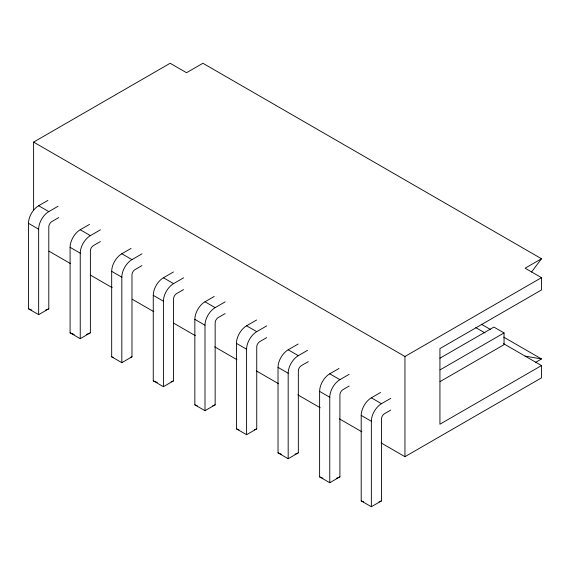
<?xml version="1.0" encoding="UTF-8"?>
<svg xmlns="http://www.w3.org/2000/svg" width="570" height="570" viewBox="0 0 570 570"><rect width="100%" height="100%" fill="white"/><g stroke="black" fill="none" stroke-linecap="round" stroke-linejoin="round"><path stroke-width="0.85" d="M531.468 272.075L541.5 258.752L202.906 63.263L186.533 72.718L170.159 63.263L33.609 142.101L33.609 210.38M58.781 217.562L51.842 221.566A4.296 2.48 -60 0 0 48.799 226.824L48.799 308.79L38.653 314.654L28.5 308.79L28.5 223.319A14.343 8.279 -60 0 1 38.639 205.742L47.894 200.405M38.653 314.654L38.653 229.183A14.343 8.279 -60 0 1 48.792 211.605L58.04 206.262M100.363 241.573L93.43 245.577A4.296 2.48 -60 0 0 90.388 250.836L90.388 332.802L80.242 338.666L70.089 332.802L70.089 247.33A14.343 8.279 -60 0 1 80.227 229.753L89.476 224.416M80.242 338.666L80.242 253.194A14.343 8.279 -60 0 1 90.381 235.617L100.398 229.831M141.951 265.584L135.012 269.589A4.296 2.48 -60 0 0 131.976 274.847L131.976 356.813L121.823 362.677L111.677 356.813L111.677 271.341A14.343 8.279 -60 0 1 121.816 253.764L131.064 248.42M121.823 362.677L121.823 277.198A14.343 8.279 -60 0 1 131.969 259.621L141.987 253.842M183.54 289.589L176.6 293.6A4.296 2.48 -60 0 0 173.565 298.858L173.565 380.824L163.412 386.688L153.266 380.824L153.266 295.353A14.343 8.279 -60 0 1 163.405 277.775L173.423 271.99M163.412 386.688L163.412 301.209A14.343 8.279 -60 0 1 173.558 283.632L183.576 277.846M225.129 313.6L218.189 317.611A4.296 2.48 -60 0 0 215.154 322.869L215.154 404.835L205.001 410.699L194.847 404.835L194.847 319.364A14.343 8.279 -60 0 1 204.993 301.786L214.242 296.443M205.001 410.699L205.001 325.221A14.343 8.279 -60 0 1 215.147 307.643L225.164 301.858M266.717 337.611L259.778 341.615A4.296 2.48 -60 0 0 256.742 346.881L256.742 428.847L246.589 434.703L236.436 428.847L236.436 343.368A14.343 8.279 -60 0 1 246.582 325.798L256.6 320.012M246.589 434.703L246.589 349.232A14.343 8.279 -60 0 1 256.728 331.655L266.753 325.869M308.306 361.622L301.366 365.626A4.296 2.48 -60 0 0 298.331 370.892L298.331 452.858L288.178 458.715L278.025 452.858L278.025 367.379A14.343 8.279 -60 0 1 288.171 349.802L298.188 344.016M288.178 458.715L288.178 373.243A14.343 8.279 -60 0 1 298.317 355.666L307.565 350.322M349.118 386.075L342.955 389.638A4.296 2.48 -60 0 0 339.912 394.896L339.912 476.869L329.766 482.726L319.613 476.869L319.613 391.391A14.343 8.279 -60 0 1 329.752 373.813L339.007 368.476M541.5 258.752L525.127 268.199L541.5 277.654L541.5 289.945L439.933 348.584L439.933 424.208L541.5 365.57L541.5 377.86L404.949 456.691L381.066 442.904M329.766 482.726L329.766 397.254A14.343 8.279 -60 0 1 339.905 379.677L349.154 374.333M33.609 142.101L404.949 356.492L541.5 277.654M390.707 410.087L384.543 413.649A4.296 2.48 -60 0 0 381.501 418.907L381.501 500.873L371.355 506.737L361.202 500.873L361.202 415.402A14.343 8.279 -60 0 1 371.341 397.824L380.589 392.488M439.94 358.216L493.898 327.066L504.051 332.93L504.051 344.651L440.054 381.601M371.355 506.737L371.355 421.266A14.343 8.279 -60 0 1 381.494 403.688L390.742 398.345M440.076 369.866L504.051 332.93M535.543 362.392L541.5 358.95L503.709 337.134M45.507 310.13L48.799 308.79M86.27 334.476L90.388 332.802M130.331 357.483L131.976 356.813M171.093 381.829L173.565 380.824M212.681 405.84L215.154 404.835M254.27 429.851L256.742 428.847M295.032 454.19L298.331 452.858M336.621 478.202L339.912 476.869M379.036 501.878L381.501 500.873M525.127 356.115L541.5 358.95M28.5 308.79L31.792 310.13M70.089 332.802L74.207 334.476M111.677 356.813L113.323 357.483M153.266 380.824L157.377 382.499M194.847 404.835L197.32 405.84M236.436 428.847L238.908 429.851M278.025 452.858L281.316 454.19M319.613 476.869L322.905 478.202M361.202 500.873L363.674 501.878M481.337 324.216L490.592 329.56M475.765 327.615L485.02 332.958M503.531 343.646L541.5 365.57M38.639 205.742L48.792 211.605M80.227 229.753L90.381 235.617M121.816 253.764L131.969 259.621M163.405 277.775L173.558 283.632M204.993 301.786L215.147 307.643M246.582 325.798L256.728 331.655M288.171 349.802L298.317 355.666M329.752 373.813L339.905 379.677M371.341 397.824L381.494 403.688M28.5 223.319L38.653 229.183M70.089 247.33L80.242 253.194M111.677 271.341L121.823 277.198M153.266 295.353L163.412 301.209M194.847 319.364L205.001 325.221M236.436 343.368L246.589 349.232M278.025 367.379L288.178 373.243M319.613 391.391L329.766 397.254M361.202 415.402L371.355 421.266M49.013 251.199L70.587 263.654M90.616 275.217L112.19 287.672M132.219 299.236L153.793 311.69M173.822 323.254L195.396 335.709M214.655 346.831L236.999 359.727M256.258 370.849L278.602 383.745M297.861 394.868L320.205 407.764M339.464 418.886L361.808 431.782M404.949 356.492L404.949 456.691"/></g></svg>
